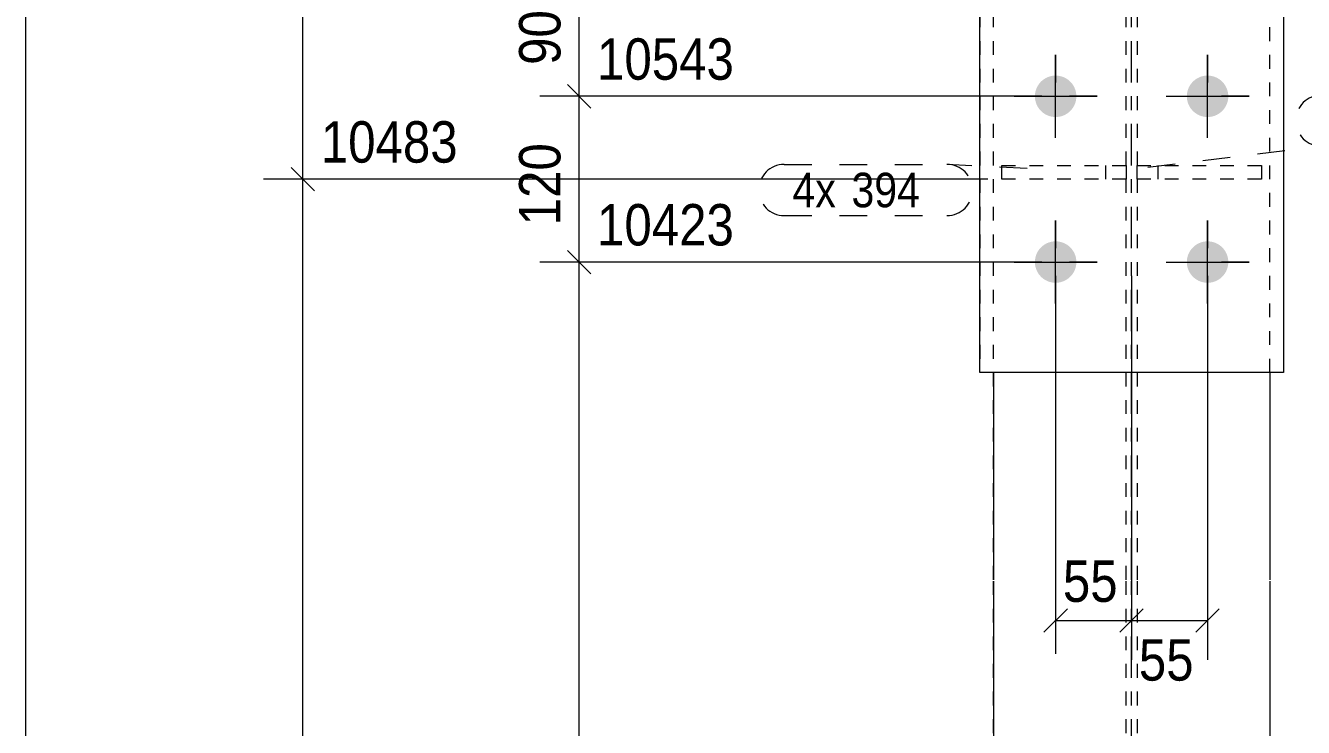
# Model space of a CAD drawing. Header units: millimetres. Extents: x 2 to 579, y 1 to 405.
# Drawn here: x 5 to 97.5, y 191 to 241.8 of the extents above; entities that cross this region are included whole.
import ezdxf

# ---------------------------------------------------------------- set-up
doc = ezdxf.new("R2010")
doc.units = ezdxf.units.MM
for name, pattern in [('XKITLINE00', [0]), ('XKITLINE01', [4, 1, -1, 1, -1]), ('XKITLINE02', [4, 2, -2]), ('XKITLINE03', [6, 3, -1, 1, -1])]:
    doc.linetypes.add(name, pattern=pattern)
for name, color, linetype, lineweight in [('Bolt', 3, 'Continuous', 0), ('Dimensions', 7, 'Continuous', 0), ('DrawingSheet', 5, 'Continuous', 0), ('Part', 2, 'Continuous', 0), ('PartMark', 7, 'Continuous', 0)]:
    doc.layers.add(name, color=color, linetype=linetype, lineweight=lineweight)
doc.styles.add('ARIAL', font='ARIAL.TTF')

# ---------------------------------------------------------------- blocks, each defined once
blk = doc.blocks.new('*A26')
at = {"layer": 'Bolt'}
for points in [[(78.078, 236.719), (78.079, 236.756), (78.081, 236.793), (78.084, 236.829), (78.089, 236.866), (78.093, 236.902), (78.099, 236.939), (78.106, 236.975), (78.114, 237.011), (78.122, 237.047), (78.132, 237.082), (78.142, 237.118), (78.153, 237.153), (78.165, 237.188), (78.178, 237.222), (78.191, 237.256), (78.206, 237.29), (78.221, 237.324), (78.237, 237.357), (78.254, 237.389), (78.272, 237.422), (78.291, 237.454), (78.31, 237.485), (78.33, 237.516), (78.351, 237.546), (78.372, 237.576), (78.395, 237.605), (78.418, 237.634), (78.441, 237.662), (78.466, 237.69), (78.491, 237.717), (78.517, 237.743), (78.543, 237.769), (78.57, 237.794), (78.597, 237.818), (78.626, 237.842), (78.654, 237.865), (78.684, 237.887), (78.714, 237.909), (78.744, 237.93), (78.775, 237.95), (78.806, 237.969), (78.838, 237.987), (78.87, 238.005), (78.903, 238.022), (78.936, 238.038), (78.969, 238.054), (79.003, 238.068), (79.037, 238.082), (79.072, 238.095), (79.107, 238.107), (79.142, 238.118), (79.177, 238.128), (79.213, 238.137), (79.249, 238.146), (79.285, 238.154), (79.321, 238.16), (79.357, 238.166), (79.394, 238.171), (79.43, 238.175), (79.467, 238.178), (79.504, 238.181), (79.54, 238.182), (79.577, 238.182), (79.614, 238.182), (79.651, 238.181), (79.688, 238.178), (79.724, 238.175), (79.761, 238.171), (79.797, 238.166), (79.834, 238.16), (79.87, 238.154), (79.906, 238.146), (79.942, 238.137), (79.977, 238.128), (80.013, 238.118), (80.048, 238.107), (80.083, 238.095), (80.117, 238.082), (80.151, 238.068), (80.185, 238.054), (80.219, 238.038), (80.252, 238.022), (80.284, 238.005), (80.317, 237.987), (80.348, 237.969), (80.38, 237.95), (80.411, 237.93), (80.441, 237.909), (80.471, 237.887), (80.5, 237.865), (80.529, 237.842), (80.557, 237.818), (80.585, 237.794), (80.612, 237.769), (80.638, 237.743), (80.664, 237.717), (80.689, 237.69), (80.713, 237.662), (80.737, 237.634), (80.76, 237.605), (80.782, 237.576), (80.804, 237.546), (80.824, 237.516), (80.845, 237.485), (80.864, 237.454), (80.882, 237.422), (80.9, 237.389), (80.917, 237.357), (80.933, 237.324), (80.949, 237.29), (80.963, 237.256), (80.977, 237.222), (80.99, 237.188), (81.002, 237.153), (81.013, 237.118), (81.023, 237.082), (81.032, 237.047), (81.041, 237.011), (81.048, 236.975), (81.055, 236.939), (81.061, 236.902), (81.066, 236.866), (81.07, 236.829), (81.073, 236.793), (81.075, 236.756), (81.077, 236.719), (81.077, 236.682), (81.077, 236.646), (81.075, 236.609), (81.073, 236.572), (81.07, 236.535), (81.066, 236.499), (81.061, 236.462), (81.055, 236.426), (81.048, 236.39), (81.041, 236.354), (81.032, 236.318), (81.023, 236.282), (81.013, 236.247), (81.002, 236.212), (80.99, 236.177), (80.977, 236.143), (80.963, 236.108), (80.949, 236.075), (80.933, 236.041), (80.917, 236.008), (80.9, 235.975), (80.882, 235.943), (80.864, 235.911), (80.845, 235.88), (80.824, 235.849), (80.804, 235.819), (80.782, 235.789), (80.76, 235.76), (80.737, 235.731), (80.713, 235.703), (80.689, 235.675), (80.664, 235.648), (80.638, 235.622), (80.612, 235.596), (80.585, 235.571), (80.557, 235.547), (80.529, 235.523), (80.5, 235.5), (80.471, 235.478), (80.441, 235.456), (80.411, 235.435), (80.38, 235.415), (80.348, 235.396), (80.317, 235.377), (80.284, 235.359), (80.252, 235.343), (80.219, 235.326), (80.185, 235.311), (80.151, 235.297), (80.117, 235.283), (80.083, 235.27), (80.048, 235.258), (80.013, 235.247), (79.977, 235.237), (79.942, 235.227), (79.906, 235.219), (79.87, 235.211), (79.834, 235.204), (79.797, 235.199), (79.761, 235.194), (79.724, 235.19), (79.688, 235.186), (79.651, 235.184), (79.614, 235.183), (79.577, 235.182), (79.54, 235.183), (79.504, 235.184), (79.467, 235.186), (79.43, 235.19), (79.394, 235.194), (79.357, 235.199), (79.321, 235.204), (79.285, 235.211), (79.249, 235.219), (79.213, 235.227), (79.177, 235.237), (79.142, 235.247), (79.107, 235.258), (79.072, 235.27), (79.037, 235.283), (79.003, 235.297), (78.969, 235.311), (78.936, 235.326), (78.903, 235.343), (78.87, 235.359), (78.838, 235.377), (78.806, 235.396), (78.775, 235.415), (78.744, 235.435), (78.714, 235.456), (78.684, 235.478), (78.654, 235.5), (78.626, 235.523), (78.597, 235.547), (78.57, 235.571), (78.543, 235.596), (78.517, 235.622), (78.491, 235.648), (78.466, 235.675), (78.441, 235.703), (78.418, 235.731), (78.395, 235.76), (78.372, 235.789), (78.351, 235.819), (78.33, 235.849), (78.31, 235.88), (78.291, 235.911), (78.272, 235.943), (78.254, 235.975), (78.237, 236.008), (78.221, 236.041), (78.206, 236.075), (78.191, 236.108), (78.178, 236.143), (78.165, 236.177), (78.153, 236.212), (78.142, 236.247), (78.132, 236.282), (78.122, 236.318), (78.114, 236.354), (78.106, 236.39), (78.099, 236.426), (78.093, 236.462), (78.089, 236.499), (78.084, 236.535), (78.081, 236.572), (78.079, 236.609), (78.078, 236.646), (78.077, 236.682)], [(89.078, 236.719), (89.079, 236.756), (89.081, 236.793), (89.084, 236.829), (89.089, 236.866), (89.093, 236.902), (89.099, 236.939), (89.106, 236.975), (89.114, 237.011), (89.122, 237.047), (89.132, 237.082), (89.142, 237.118), (89.153, 237.153), (89.165, 237.188), (89.178, 237.222), (89.191, 237.256), (89.206, 237.29), (89.221, 237.324), (89.237, 237.357), (89.254, 237.389), (89.272, 237.422), (89.291, 237.454), (89.31, 237.485), (89.33, 237.516), (89.351, 237.546), (89.372, 237.576), (89.395, 237.605), (89.418, 237.634), (89.441, 237.662), (89.466, 237.69), (89.491, 237.717), (89.517, 237.743), (89.543, 237.769), (89.57, 237.794), (89.597, 237.818), (89.626, 237.842), (89.654, 237.865), (89.684, 237.887), (89.714, 237.909), (89.744, 237.93), (89.775, 237.95), (89.806, 237.969), (89.838, 237.987), (89.87, 238.005), (89.903, 238.022), (89.936, 238.038), (89.969, 238.054), (90.003, 238.068), (90.037, 238.082), (90.072, 238.095), (90.107, 238.107), (90.142, 238.118), (90.177, 238.128), (90.213, 238.137), (90.249, 238.146), (90.285, 238.154), (90.321, 238.16), (90.357, 238.166), (90.394, 238.171), (90.43, 238.175), (90.467, 238.178), (90.504, 238.181), (90.54, 238.182), (90.577, 238.182), (90.614, 238.182), (90.651, 238.181), (90.688, 238.178), (90.724, 238.175), (90.761, 238.171), (90.797, 238.166), (90.834, 238.16), (90.87, 238.154), (90.906, 238.146), (90.942, 238.137), (90.977, 238.128), (91.013, 238.118), (91.048, 238.107), (91.083, 238.095), (91.117, 238.082), (91.151, 238.068), (91.185, 238.054), (91.219, 238.038), (91.252, 238.022), (91.284, 238.005), (91.317, 237.987), (91.348, 237.969), (91.38, 237.95), (91.411, 237.93), (91.441, 237.909), (91.471, 237.887), (91.5, 237.865), (91.529, 237.842), (91.557, 237.818), (91.585, 237.794), (91.612, 237.769), (91.638, 237.743), (91.664, 237.717), (91.689, 237.69), (91.713, 237.662), (91.737, 237.634), (91.76, 237.605), (91.782, 237.576), (91.804, 237.546), (91.824, 237.516), (91.845, 237.485), (91.864, 237.454), (91.882, 237.422), (91.9, 237.389), (91.917, 237.357), (91.933, 237.324), (91.949, 237.29), (91.963, 237.256), (91.977, 237.222), (91.99, 237.188), (92.002, 237.153), (92.013, 237.118), (92.023, 237.082), (92.032, 237.047), (92.041, 237.011), (92.048, 236.975), (92.055, 236.939), (92.061, 236.902), (92.066, 236.866), (92.07, 236.829), (92.073, 236.793), (92.075, 236.756), (92.077, 236.719), (92.077, 236.682), (92.077, 236.646), (92.075, 236.609), (92.073, 236.572), (92.07, 236.535), (92.066, 236.499), (92.061, 236.462), (92.055, 236.426), (92.048, 236.39), (92.041, 236.354), (92.032, 236.318), (92.023, 236.282), (92.013, 236.247), (92.002, 236.212), (91.99, 236.177), (91.977, 236.143), (91.963, 236.108), (91.949, 236.075), (91.933, 236.041), (91.917, 236.008), (91.9, 235.975), (91.882, 235.943), (91.864, 235.911), (91.845, 235.88), (91.824, 235.849), (91.804, 235.819), (91.782, 235.789), (91.76, 235.76), (91.737, 235.731), (91.713, 235.703), (91.689, 235.675), (91.664, 235.648), (91.638, 235.622), (91.612, 235.596), (91.585, 235.571), (91.557, 235.547), (91.529, 235.523), (91.5, 235.5), (91.471, 235.478), (91.441, 235.456), (91.411, 235.435), (91.38, 235.415), (91.348, 235.396), (91.317, 235.377), (91.284, 235.359), (91.252, 235.343), (91.219, 235.326), (91.185, 235.311), (91.151, 235.297), (91.117, 235.283), (91.083, 235.27), (91.048, 235.258), (91.013, 235.247), (90.977, 235.237), (90.942, 235.227), (90.906, 235.219), (90.87, 235.211), (90.834, 235.204), (90.797, 235.199), (90.761, 235.194), (90.724, 235.19), (90.688, 235.186), (90.651, 235.184), (90.614, 235.183), (90.577, 235.182), (90.54, 235.183), (90.504, 235.184), (90.467, 235.186), (90.43, 235.19), (90.394, 235.194), (90.357, 235.199), (90.321, 235.204), (90.285, 235.211), (90.249, 235.219), (90.213, 235.227), (90.177, 235.237), (90.142, 235.247), (90.107, 235.258), (90.072, 235.27), (90.037, 235.283), (90.003, 235.297), (89.969, 235.311), (89.936, 235.326), (89.903, 235.343), (89.87, 235.359), (89.838, 235.377), (89.806, 235.396), (89.775, 235.415), (89.744, 235.435), (89.714, 235.456), (89.684, 235.478), (89.654, 235.5), (89.626, 235.523), (89.597, 235.547), (89.57, 235.571), (89.543, 235.596), (89.517, 235.622), (89.491, 235.648), (89.466, 235.675), (89.441, 235.703), (89.418, 235.731), (89.395, 235.76), (89.372, 235.789), (89.351, 235.819), (89.33, 235.849), (89.31, 235.88), (89.291, 235.911), (89.272, 235.943), (89.254, 235.975), (89.237, 236.008), (89.221, 236.041), (89.206, 236.075), (89.191, 236.108), (89.178, 236.143), (89.165, 236.177), (89.153, 236.212), (89.142, 236.247), (89.132, 236.282), (89.122, 236.318), (89.114, 236.354), (89.106, 236.39), (89.099, 236.426), (89.093, 236.462), (89.089, 236.499), (89.084, 236.535), (89.081, 236.572), (89.079, 236.609), (89.078, 236.646), (89.077, 236.682)], [(78.078, 224.719), (78.079, 224.756), (78.081, 224.793), (78.084, 224.829), (78.089, 224.866), (78.093, 224.902), (78.099, 224.939), (78.106, 224.975), (78.114, 225.011), (78.122, 225.047), (78.132, 225.082), (78.142, 225.118), (78.153, 225.153), (78.165, 225.188), (78.178, 225.222), (78.191, 225.256), (78.206, 225.29), (78.221, 225.324), (78.237, 225.357), (78.254, 225.389), (78.272, 225.422), (78.291, 225.454), (78.31, 225.485), (78.33, 225.516), (78.351, 225.546), (78.372, 225.576), (78.395, 225.605), (78.418, 225.634), (78.441, 225.662), (78.466, 225.69), (78.491, 225.717), (78.517, 225.743), (78.543, 225.769), (78.57, 225.794), (78.597, 225.818), (78.626, 225.842), (78.654, 225.865), (78.684, 225.887), (78.714, 225.909), (78.744, 225.93), (78.775, 225.95), (78.806, 225.969), (78.838, 225.987), (78.87, 226.005), (78.903, 226.022), (78.936, 226.038), (78.969, 226.054), (79.003, 226.068), (79.037, 226.082), (79.072, 226.095), (79.107, 226.107), (79.142, 226.118), (79.177, 226.128), (79.213, 226.137), (79.249, 226.146), (79.285, 226.154), (79.321, 226.16), (79.357, 226.166), (79.394, 226.171), (79.43, 226.175), (79.467, 226.178), (79.504, 226.181), (79.54, 226.182), (79.577, 226.182), (79.614, 226.182), (79.651, 226.181), (79.688, 226.178), (79.724, 226.175), (79.761, 226.171), (79.797, 226.166), (79.834, 226.16), (79.87, 226.154), (79.906, 226.146), (79.942, 226.137), (79.977, 226.128), (80.013, 226.118), (80.048, 226.107), (80.083, 226.095), (80.117, 226.082), (80.151, 226.068), (80.185, 226.054), (80.219, 226.038), (80.252, 226.022), (80.284, 226.005), (80.317, 225.987), (80.348, 225.969), (80.38, 225.95), (80.411, 225.93), (80.441, 225.909), (80.471, 225.887), (80.5, 225.865), (80.529, 225.842), (80.557, 225.818), (80.585, 225.794), (80.612, 225.769), (80.638, 225.743), (80.664, 225.717), (80.689, 225.69), (80.713, 225.662), (80.737, 225.634), (80.76, 225.605), (80.782, 225.576), (80.804, 225.546), (80.824, 225.516), (80.845, 225.485), (80.864, 225.454), (80.882, 225.422), (80.9, 225.389), (80.917, 225.357), (80.933, 225.324), (80.949, 225.29), (80.963, 225.256), (80.977, 225.222), (80.99, 225.188), (81.002, 225.153), (81.013, 225.118), (81.023, 225.082), (81.032, 225.047), (81.041, 225.011), (81.048, 224.975), (81.055, 224.939), (81.061, 224.902), (81.066, 224.866), (81.07, 224.829), (81.073, 224.793), (81.075, 224.756), (81.077, 224.719), (81.077, 224.682), (81.077, 224.646), (81.075, 224.609), (81.073, 224.572), (81.07, 224.535), (81.066, 224.499), (81.061, 224.462), (81.055, 224.426), (81.048, 224.39), (81.041, 224.354), (81.032, 224.318), (81.023, 224.282), (81.013, 224.247), (81.002, 224.212), (80.99, 224.177), (80.977, 224.143), (80.963, 224.108), (80.949, 224.075), (80.933, 224.041), (80.917, 224.008), (80.9, 223.975), (80.882, 223.943), (80.864, 223.911), (80.845, 223.88), (80.824, 223.849), (80.804, 223.819), (80.782, 223.789), (80.76, 223.76), (80.737, 223.731), (80.713, 223.703), (80.689, 223.675), (80.664, 223.648), (80.638, 223.622), (80.612, 223.596), (80.585, 223.571), (80.557, 223.547), (80.529, 223.523), (80.5, 223.5), (80.471, 223.478), (80.441, 223.456), (80.411, 223.435), (80.38, 223.415), (80.348, 223.396), (80.317, 223.377), (80.284, 223.359), (80.252, 223.343), (80.219, 223.326), (80.185, 223.311), (80.151, 223.297), (80.117, 223.283), (80.083, 223.27), (80.048, 223.258), (80.013, 223.247), (79.977, 223.237), (79.942, 223.227), (79.906, 223.219), (79.87, 223.211), (79.834, 223.204), (79.797, 223.199), (79.761, 223.194), (79.724, 223.19), (79.688, 223.186), (79.651, 223.184), (79.614, 223.183), (79.577, 223.182), (79.54, 223.183), (79.504, 223.184), (79.467, 223.186), (79.43, 223.19), (79.394, 223.194), (79.357, 223.199), (79.321, 223.204), (79.285, 223.211), (79.249, 223.219), (79.213, 223.227), (79.177, 223.237), (79.142, 223.247), (79.107, 223.258), (79.072, 223.27), (79.037, 223.283), (79.003, 223.297), (78.969, 223.311), (78.936, 223.326), (78.903, 223.343), (78.87, 223.359), (78.838, 223.377), (78.806, 223.396), (78.775, 223.415), (78.744, 223.435), (78.714, 223.456), (78.684, 223.478), (78.654, 223.5), (78.626, 223.523), (78.597, 223.547), (78.57, 223.571), (78.543, 223.596), (78.517, 223.622), (78.491, 223.648), (78.466, 223.675), (78.441, 223.703), (78.418, 223.731), (78.395, 223.76), (78.372, 223.789), (78.351, 223.819), (78.33, 223.849), (78.31, 223.88), (78.291, 223.911), (78.272, 223.943), (78.254, 223.975), (78.237, 224.008), (78.221, 224.041), (78.206, 224.075), (78.191, 224.108), (78.178, 224.143), (78.165, 224.177), (78.153, 224.212), (78.142, 224.247), (78.132, 224.282), (78.122, 224.318), (78.114, 224.354), (78.106, 224.39), (78.099, 224.426), (78.093, 224.462), (78.089, 224.499), (78.084, 224.535), (78.081, 224.572), (78.079, 224.609), (78.078, 224.646), (78.077, 224.682)], [(89.078, 224.719), (89.079, 224.756), (89.081, 224.793), (89.084, 224.829), (89.089, 224.866), (89.093, 224.902), (89.099, 224.939), (89.106, 224.975), (89.114, 225.011), (89.122, 225.047), (89.132, 225.082), (89.142, 225.118), (89.153, 225.153), (89.165, 225.188), (89.178, 225.222), (89.191, 225.256), (89.206, 225.29), (89.221, 225.324), (89.237, 225.357), (89.254, 225.389), (89.272, 225.422), (89.291, 225.454), (89.31, 225.485), (89.33, 225.516), (89.351, 225.546), (89.372, 225.576), (89.395, 225.605), (89.418, 225.634), (89.441, 225.662), (89.466, 225.69), (89.491, 225.717), (89.517, 225.743), (89.543, 225.769), (89.57, 225.794), (89.597, 225.818), (89.626, 225.842), (89.654, 225.865), (89.684, 225.887), (89.714, 225.909), (89.744, 225.93), (89.775, 225.95), (89.806, 225.969), (89.838, 225.987), (89.87, 226.005), (89.903, 226.022), (89.936, 226.038), (89.969, 226.054), (90.003, 226.068), (90.037, 226.082), (90.072, 226.095), (90.107, 226.107), (90.142, 226.118), (90.177, 226.128), (90.213, 226.137), (90.249, 226.146), (90.285, 226.154), (90.321, 226.16), (90.357, 226.166), (90.394, 226.171), (90.43, 226.175), (90.467, 226.178), (90.504, 226.181), (90.54, 226.182), (90.577, 226.182), (90.614, 226.182), (90.651, 226.181), (90.688, 226.178), (90.724, 226.175), (90.761, 226.171), (90.797, 226.166), (90.834, 226.16), (90.87, 226.154), (90.906, 226.146), (90.942, 226.137), (90.977, 226.128), (91.013, 226.118), (91.048, 226.107), (91.083, 226.095), (91.117, 226.082), (91.151, 226.068), (91.185, 226.054), (91.219, 226.038), (91.252, 226.022), (91.284, 226.005), (91.317, 225.987), (91.348, 225.969), (91.38, 225.95), (91.411, 225.93), (91.441, 225.909), (91.471, 225.887), (91.5, 225.865), (91.529, 225.842), (91.557, 225.818), (91.585, 225.794), (91.612, 225.769), (91.638, 225.743), (91.664, 225.717), (91.689, 225.69), (91.713, 225.662), (91.737, 225.634), (91.76, 225.605), (91.782, 225.576), (91.804, 225.546), (91.824, 225.516), (91.845, 225.485), (91.864, 225.454), (91.882, 225.422), (91.9, 225.389), (91.917, 225.357), (91.933, 225.324), (91.949, 225.29), (91.963, 225.256), (91.977, 225.222), (91.99, 225.188), (92.002, 225.153), (92.013, 225.118), (92.023, 225.082), (92.032, 225.047), (92.041, 225.011), (92.048, 224.975), (92.055, 224.939), (92.061, 224.902), (92.066, 224.866), (92.07, 224.829), (92.073, 224.793), (92.075, 224.756), (92.077, 224.719), (92.077, 224.682), (92.077, 224.646), (92.075, 224.609), (92.073, 224.572), (92.07, 224.535), (92.066, 224.499), (92.061, 224.462), (92.055, 224.426), (92.048, 224.39), (92.041, 224.354), (92.032, 224.318), (92.023, 224.282), (92.013, 224.247), (92.002, 224.212), (91.99, 224.177), (91.977, 224.143), (91.963, 224.108), (91.949, 224.075), (91.933, 224.041), (91.917, 224.008), (91.9, 223.975), (91.882, 223.943), (91.864, 223.911), (91.845, 223.88), (91.824, 223.849), (91.804, 223.819), (91.782, 223.789), (91.76, 223.76), (91.737, 223.731), (91.713, 223.703), (91.689, 223.675), (91.664, 223.648), (91.638, 223.622), (91.612, 223.596), (91.585, 223.571), (91.557, 223.547), (91.529, 223.523), (91.5, 223.5), (91.471, 223.478), (91.441, 223.456), (91.411, 223.435), (91.38, 223.415), (91.348, 223.396), (91.317, 223.377), (91.284, 223.359), (91.252, 223.343), (91.219, 223.326), (91.185, 223.311), (91.151, 223.297), (91.117, 223.283), (91.083, 223.27), (91.048, 223.258), (91.013, 223.247), (90.977, 223.237), (90.942, 223.227), (90.906, 223.219), (90.87, 223.211), (90.834, 223.204), (90.797, 223.199), (90.761, 223.194), (90.724, 223.19), (90.688, 223.186), (90.651, 223.184), (90.614, 223.183), (90.577, 223.182), (90.54, 223.183), (90.504, 223.184), (90.467, 223.186), (90.43, 223.19), (90.394, 223.194), (90.357, 223.199), (90.321, 223.204), (90.285, 223.211), (90.249, 223.219), (90.213, 223.227), (90.177, 223.237), (90.142, 223.247), (90.107, 223.258), (90.072, 223.27), (90.037, 223.283), (90.003, 223.297), (89.969, 223.311), (89.936, 223.326), (89.903, 223.343), (89.87, 223.359), (89.838, 223.377), (89.806, 223.396), (89.775, 223.415), (89.744, 223.435), (89.714, 223.456), (89.684, 223.478), (89.654, 223.5), (89.626, 223.523), (89.597, 223.547), (89.57, 223.571), (89.543, 223.596), (89.517, 223.622), (89.491, 223.648), (89.466, 223.675), (89.441, 223.703), (89.418, 223.731), (89.395, 223.76), (89.372, 223.789), (89.351, 223.819), (89.33, 223.849), (89.31, 223.88), (89.291, 223.911), (89.272, 223.943), (89.254, 223.975), (89.237, 224.008), (89.221, 224.041), (89.206, 224.075), (89.191, 224.108), (89.178, 224.143), (89.165, 224.177), (89.153, 224.212), (89.142, 224.247), (89.132, 224.282), (89.122, 224.318), (89.114, 224.354), (89.106, 224.39), (89.099, 224.426), (89.093, 224.462), (89.089, 224.499), (89.084, 224.535), (89.081, 224.572), (89.079, 224.609), (89.078, 224.646), (89.077, 224.682)]]:
    blk.add_hatch(color=3, dxfattribs=at).paths.add_polyline_path(points, flags=17)
at = {"layer": 'Bolt', "color": 3, "linetype": 'XKITLINE00', "lineweight": 0}
for p, q in [((79.577, 233.682), (79.577, 239.682)), ((90.577, 233.682), (90.577, 239.682)), ((76.577, 236.682), (82.577, 236.682)), ((87.577, 236.682), (93.577, 236.682)), ((79.577, 221.682), (79.577, 227.682)), ((90.577, 221.682), (90.577, 227.682)), ((76.577, 224.682), (82.577, 224.682)), ((87.577, 224.682), (93.577, 224.682))]:
    blk.add_line(p, q, dxfattribs=at)
blk = doc.blocks.new('*A27')
at = {"layer": 'Bolt', "color": 3, "linetype": 'XKITLINE00', "lineweight": 0}
for p, q in [((79.577, 239.682), (79.577, 237.684)), ((90.577, 239.682), (90.577, 237.684)), ((76.577, 236.682), (78.575, 236.682)), ((82.577, 236.682), (80.579, 236.682)), ((87.577, 236.682), (89.575, 236.682)), ((93.577, 236.682), (91.579, 236.682)), ((79.577, 233.682), (79.577, 235.68)), ((90.577, 233.682), (90.577, 235.68)), ((79.577, 227.682), (79.577, 225.684)), ((90.577, 227.682), (90.577, 225.684)), ((76.577, 224.682), (78.575, 224.682)), ((82.577, 224.682), (80.579, 224.682)), ((87.577, 224.682), (89.575, 224.682)), ((93.577, 224.682), (91.579, 224.682)), ((79.577, 221.682), (79.577, 223.68)), ((90.577, 221.682), (90.577, 223.68))]:
    blk.add_line(p, q, dxfattribs=at)
blk = doc.blocks.new('*A30')
at = {"layer": 'Part', "color": 7, "linetype": 'XKITLINE03', "lineweight": 0}
for p, q in [((85.077, 201.682), (85.077, 362.682)), ((85.077, 128.582), (85.077, 201.582))]:
    blk.add_line(p, q, dxfattribs=at)
at = {"layer": 'Part', "color": 7, "linetype": 'XKITLINE01', "lineweight": 0}
for p, q in [((75.077, 201.682), (75.077, 352.682)), ((84.677, 201.682), (84.677, 352.682)), ((85.477, 352.682), (85.477, 201.682)), ((95.077, 216.682), (95.077, 352.682)), ((75.077, 128.582), (75.077, 201.582)), ((84.677, 128.582), (84.677, 201.582)), ((85.477, 201.582), (85.477, 128.582))]:
    blk.add_line(p, q, dxfattribs=at)
at = {"layer": 'Part', "color": 2, "linetype": 'XKITLINE00', "lineweight": 0}
for p, q in [((75.077, 216.682), (75.077, 201.682)), ((95.077, 216.682), (95.077, 201.682)), ((75.077, 201.582), (75.077, 128.582)), ((95.077, 201.582), (95.077, 128.582))]:
    blk.add_line(p, q, dxfattribs=at)
blk = doc.blocks.new('*A32')
at = {"layer": 'Part', "color": 2, "linetype": 'XKITLINE00', "lineweight": 0}
for p, q in [((74.077, 216.682), (74.077, 352.682)), ((96.077, 352.682), (96.077, 216.682)), ((96.077, 216.682), (74.077, 216.682))]:
    blk.add_line(p, q, dxfattribs=at)
blk = doc.blocks.new('*A33')
at = {"layer": 'Part', "color": 7, "linetype": 'XKITLINE01', "lineweight": 0}
for p, q in [((74.077, 352.682), (74.077, 216.682)), ((96.077, 352.682), (96.077, 216.682)), ((96.077, 216.682), (74.077, 216.682))]:
    blk.add_line(p, q, dxfattribs=at)
blk = doc.blocks.new('*A35')
at = {"layer": 'Part', "color": 7, "linetype": 'XKITLINE01', "lineweight": 0}
for p, q in [((75.677, 231.68), (84.677, 231.68)), ((75.677, 230.68), (75.677, 231.68)), ((83.177, 231.68), (83.177, 230.68)), ((84.677, 231.68), (84.677, 230.68)), ((84.677, 230.68), (75.677, 230.68))]:
    blk.add_line(p, q, dxfattribs=at)
blk = doc.blocks.new('*A36')
at = {"layer": 'Part', "color": 7, "linetype": 'XKITLINE01', "lineweight": 0}
for p, q in [((85.477, 231.68), (94.477, 231.68)), ((85.477, 230.68), (85.477, 231.68)), ((86.977, 231.68), (86.977, 230.68)), ((94.477, 231.68), (94.477, 230.68)), ((94.477, 230.68), (85.477, 230.68))]:
    blk.add_line(p, q, dxfattribs=at)
blk = doc.blocks.new('*A55')
at = {"layer": 'DrawingSheet', "color": 5, "linetype": 'XKITLINE00', "lineweight": 0}
blk.add_line((5, 405), (5, 5), dxfattribs=at)
blk = doc.blocks.new('*A101')
at = {"layer": 'Dimensions', "color": 7, "linetype": 'XKITLINE00', "lineweight": 0}
for p, q in [((79.577, 223.682), (79.577, 196.329)), ((85.077, 223.682), (85.077, 196.329)), ((80.426, 199.577), (78.729, 197.88)), ((85.926, 199.577), (84.229, 197.88)), ((79.577, 198.729), (85.077, 198.729))]:
    blk.add_line(p, q, dxfattribs=at)
at = {"layer": 'Dimensions', "color": 3}
for p in [(79.577, 198.729), (85.077, 198.729)]:
    blk.add_point(p, dxfattribs=at)
at = {"layer": 'Dimensions', "color": 3, "style": 'ARIAL', "width": 0.85}
blk.add_text('55', height=3, dxfattribs=at).set_placement((80.102, 200.079))
blk = doc.blocks.new('*A102')
at = {"layer": 'Dimensions', "color": 7, "linetype": 'XKITLINE00', "lineweight": 0}
for p, q in [((85.077, 223.682), (85.077, 195.879)), ((90.577, 223.682), (90.577, 195.879)), ((85.926, 199.577), (84.229, 197.88)), ((91.426, 199.577), (89.729, 197.88)), ((85.077, 198.729), (90.577, 198.729))]:
    blk.add_line(p, q, dxfattribs=at)
at = {"layer": 'Dimensions', "color": 3}
for p in [(85.077, 198.729), (90.577, 198.729)]:
    blk.add_point(p, dxfattribs=at)
at = {"layer": 'Dimensions', "color": 3, "style": 'ARIAL', "width": 0.85}
blk.add_text('55', height=3, dxfattribs=at).set_placement((85.602, 194.379))
blk = doc.blocks.new('*A108')
at = {"layer": 'Dimensions', "color": 7, "linetype": 'XKITLINE00', "lineweight": 0}
for p, q in [((24.229, 231.528), (25.926, 229.831)), ((74.677, 230.68), (22.227, 230.68)), ((25.077, 88.859), (25.077, 230.68))]:
    blk.add_line(p, q, dxfattribs=at)
at = {"layer": 'Dimensions', "color": 3}
blk.add_point((25.077, 230.68), dxfattribs=at)
at = {"layer": 'Dimensions', "color": 3, "style": 'ARIAL', "width": 0.85}
blk.add_text('10483', height=3, dxfattribs=at).set_placement((26.377, 231.88))
blk = doc.blocks.new('*A109')
at = {"layer": 'Dimensions', "color": 7, "linetype": 'XKITLINE00', "lineweight": 0}
for p, q in [((24.229, 270.531), (25.926, 268.834)), ((74.677, 269.682), (22.227, 269.682)), ((25.077, 230.68), (25.077, 269.682)), ((24.229, 231.528), (25.926, 229.831)), ((74.677, 230.68), (22.227, 230.68))]:
    blk.add_line(p, q, dxfattribs=at)
at = {"layer": 'Dimensions', "color": 3}
for p in [(25.077, 269.682), (25.077, 230.68)]:
    blk.add_point(p, dxfattribs=at)
at = {"layer": 'Dimensions', "color": 3, "style": 'ARIAL', "width": 0.85}
blk.add_text('10873', height=3, dxfattribs=at).set_placement((26.377, 270.882))
blk.add_text('390', height=3, rotation=90.00021, dxfattribs=at).set_placement((23.727, 246.844))
blk = doc.blocks.new('*A112')
at = {"layer": 'Dimensions', "color": 7, "linetype": 'XKITLINE00', "lineweight": 0}
for p, q in [((44.229, 225.531), (45.926, 223.834)), ((78.577, 224.682), (42.227, 224.682)), ((45.077, 88.859), (45.077, 224.682))]:
    blk.add_line(p, q, dxfattribs=at)
at = {"layer": 'Dimensions', "color": 3}
blk.add_point((45.077, 224.682), dxfattribs=at)
at = {"layer": 'Dimensions', "color": 3, "style": 'ARIAL', "width": 0.85}
blk.add_text('10423', height=3, dxfattribs=at).set_placement((46.377, 225.882))
blk = doc.blocks.new('*A113')
at = {"layer": 'Dimensions', "color": 7, "linetype": 'XKITLINE00', "lineweight": 0}
for p, q in [((44.229, 237.531), (45.926, 235.834)), ((78.577, 236.682), (42.227, 236.682)), ((45.077, 224.682), (45.077, 236.682)), ((44.229, 225.531), (45.926, 223.834)), ((78.577, 224.682), (42.227, 224.682))]:
    blk.add_line(p, q, dxfattribs=at)
at = {"layer": 'Dimensions', "color": 3}
for p in [(45.077, 236.682), (45.077, 224.682)]:
    blk.add_point(p, dxfattribs=at)
at = {"layer": 'Dimensions', "color": 3, "style": 'ARIAL', "width": 0.85}
blk.add_text('10543', height=3, dxfattribs=at).set_placement((46.377, 237.882))
blk.add_text('120', height=3, rotation=90.00021, dxfattribs=at).set_placement((43.727, 227.345))
blk = doc.blocks.new('*A114')
at = {"layer": 'Dimensions', "color": 7, "linetype": 'XKITLINE00', "lineweight": 0}
for p, q in [((44.229, 246.531), (45.926, 244.834)), ((78.577, 245.682), (42.227, 245.682)), ((45.077, 236.682), (45.077, 245.682)), ((44.229, 237.531), (45.926, 235.834)), ((78.577, 236.682), (42.227, 236.682))]:
    blk.add_line(p, q, dxfattribs=at)
at = {"layer": 'Dimensions', "color": 3}
for p in [(45.077, 245.682), (45.077, 236.682)]:
    blk.add_point(p, dxfattribs=at)
at = {"layer": 'Dimensions', "color": 3, "style": 'ARIAL', "width": 0.85}
blk.add_text('10633', height=3, dxfattribs=at).set_placement((46.377, 246.882))
blk.add_text('90', height=3, rotation=90.00021, dxfattribs=at).set_placement((43.727, 238.957))
blk = doc.blocks.new('*A129')
at = {"layer": 'PartMark', "color": 7, "linetype": 'XKITLINE02', "lineweight": 0}
for p, q in [((98.81, 236.772), (110.594, 236.772)), ((86.252, 231.557), (98.81, 233.072)), ((98.81, 233.072), (110.594, 233.072))]:
    blk.add_line(p, q, dxfattribs=at)
for centre, start, end in [((98.81, 234.922), 90, 270), ((110.594, 234.922), 270, 90)]:
    blk.add_arc(centre, 1.85, start, end, dxfattribs=at)
at = {"layer": 'PartMark', "color": 3, "style": 'ARIAL', "width": 0.85}
for s, p in [('3x', (99.41, 233.672)), ('394', (103.681, 233.672))]:
    blk.add_text(s, height=2.5, dxfattribs=at).set_placement(p)
blk = doc.blocks.new('*A130')
at = {"layer": 'PartMark', "color": 7, "linetype": 'XKITLINE02', "lineweight": 0}
for p, q in [((59.926, 231.748), (71.711, 231.748)), ((77.507, 231.451), (71.711, 231.748)), ((59.926, 228.048), (71.711, 228.048))]:
    blk.add_line(p, q, dxfattribs=at)
for centre, start, end in [((59.926, 229.898), 90, 270), ((71.711, 229.898), 270, 90)]:
    blk.add_arc(centre, 1.85, start, end, dxfattribs=at)
at = {"layer": 'PartMark', "color": 3, "style": 'ARIAL', "width": 0.85}
for s, p in [('4x', (60.526, 228.648)), ('394', (64.798, 228.648))]:
    blk.add_text(s, height=2.5, dxfattribs=at).set_placement(p)

msp = doc.modelspace()

# ---------------------------------------------------------------- block references
at = {"lineweight": 0}
for name in ['*A55', '*A32', '*A33', '*A26', '*A27', '*A109', '*A114', '*A113', '*A129', '*A108', '*A130', '*A35', '*A36', '*A112', '*A101', '*A102']:
    msp.add_blockref(name, (0, 0), dxfattribs=at)
at = {"layer": 'Part', "lineweight": 0}
msp.add_blockref('*A30', (0, 0), dxfattribs=at)

doc.saveas('drawing.dxf')
